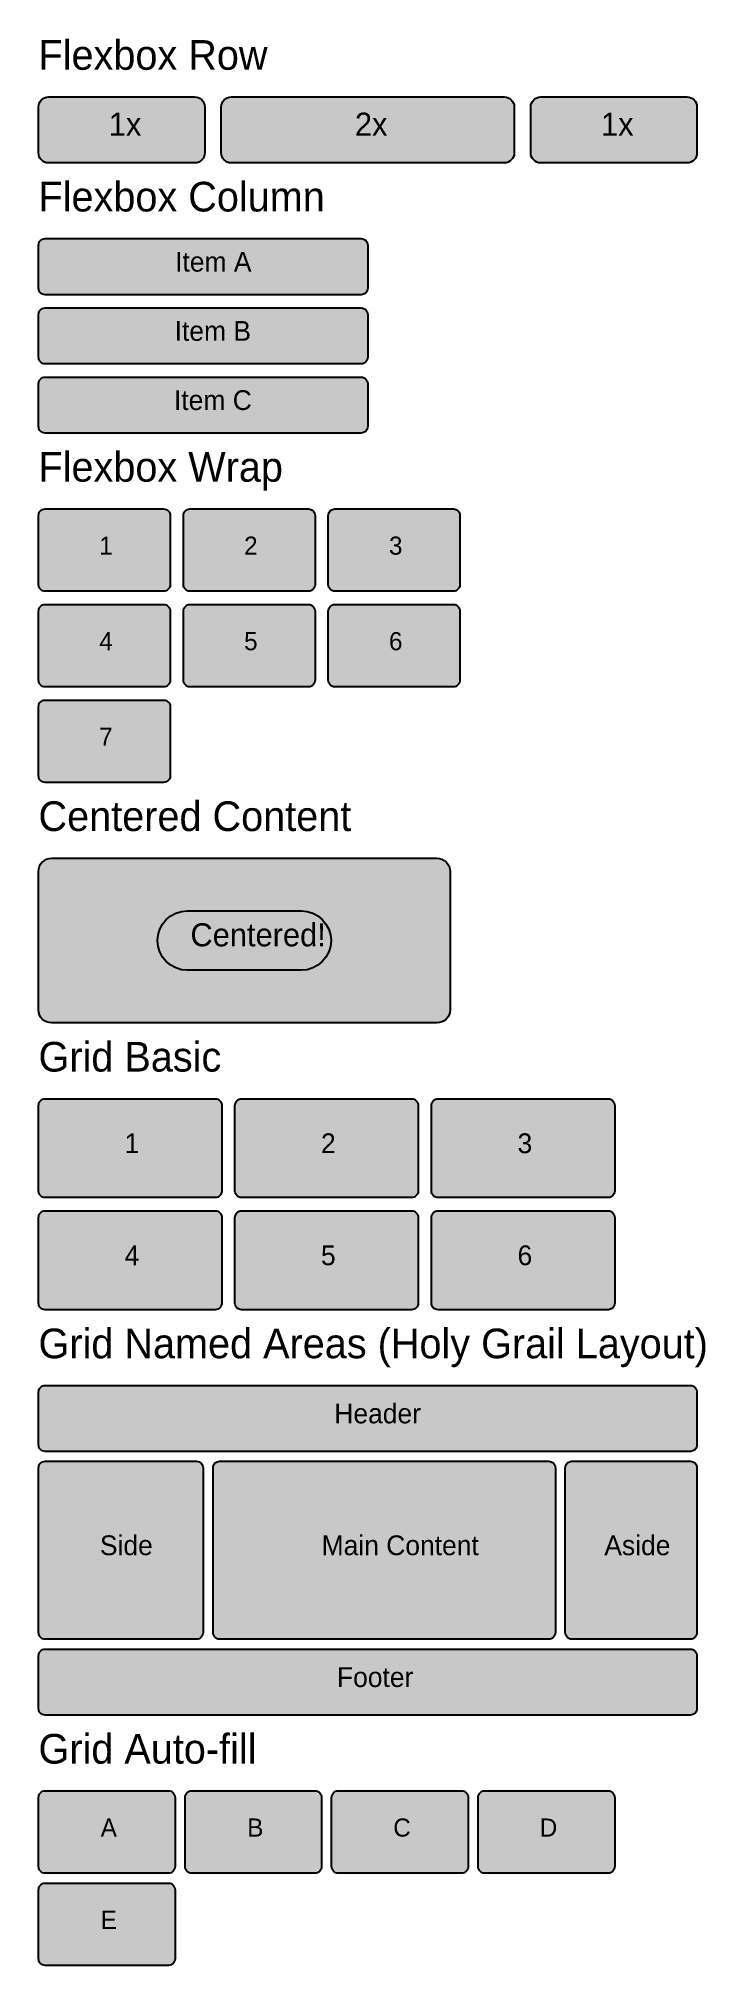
# Model space of a CAD drawing. Extents: x 0 to 405, y 0 to 1169.
import ezdxf

# ---------------------------------------------------------------- set-up
doc = ezdxf.new("R2010")
doc.units = 0

msp = doc.modelspace()

# ---------------------------------------------------------------- hatches: boundary and pattern name
at = {"true_color": 0xe53935}
msp.add_hatch(color=256, dxfattribs=at).paths.add_polyline_path([(6, 1134), (95, 1134), (95, 1134), (96.2, 1133.9), (97.3, 1133.5), (98.3, 1133), (99.2, 1132.2), (100, 1131.3), (100.5, 1130.3), (100.9, 1129.2), (101, 1128), (101, 1100), (101, 1100), (100.9, 1098.8), (100.5, 1097.7), (100, 1096.7), (99.2, 1095.8), (98.3, 1095), (97.3, 1094.5), (96.2, 1094.1), (95, 1094), (6, 1094), (6, 1094), (4.8, 1094.1), (3.7, 1094.5), (2.7, 1095), (1.8, 1095.8), (1, 1096.7), (0.5, 1097.7), (0.1, 1098.8), (0, 1100), (0, 1128), (0, 1128), (0.1, 1129.2), (0.5, 1130.3), (1, 1131.3), (1.8, 1132.2), (2.7, 1133), (3.7, 1133.5), (4.8, 1133.9), (6, 1134)], flags=0)
at = {"true_color": 0x1e88e5}
msp.add_hatch(color=256, dxfattribs=at).paths.add_polyline_path([(117, 1134), (283, 1134), (283, 1134), (284.2, 1133.9), (285.3, 1133.5), (286.3, 1133), (287.2, 1132.2), (288, 1131.3), (288.5, 1130.3), (288.9, 1129.2), (289, 1128), (289, 1100), (289, 1100), (288.9, 1098.8), (288.5, 1097.7), (288, 1096.7), (287.2, 1095.8), (286.3, 1095), (285.3, 1094.5), (284.2, 1094.1), (283, 1094), (117, 1094), (117, 1094), (115.8, 1094.1), (114.7, 1094.5), (113.7, 1095), (112.8, 1095.8), (112, 1096.7), (111.5, 1097.7), (111.1, 1098.8), (111, 1100), (111, 1128), (111, 1128), (111.1, 1129.2), (111.5, 1130.3), (112, 1131.3), (112.8, 1132.2), (113.7, 1133), (114.7, 1133.5), (115.8, 1133.9), (117, 1134)], flags=0)
at = {"true_color": 0x43a047}
msp.add_hatch(color=256, dxfattribs=at).paths.add_polyline_path([(305, 1134), (394, 1134), (394, 1134), (395.2, 1133.9), (396.3, 1133.5), (397.3, 1133), (398.2, 1132.2), (399, 1131.3), (399.5, 1130.3), (399.9, 1129.2), (400, 1128), (400, 1100), (400, 1100), (399.9, 1098.8), (399.5, 1097.7), (399, 1096.7), (398.2, 1095.8), (397.3, 1095), (396.3, 1094.5), (395.2, 1094.1), (394, 1094), (305, 1094), (305, 1094), (303.8, 1094.1), (302.7, 1094.5), (301.7, 1095), (300.8, 1095.8), (300, 1096.7), (299.5, 1097.7), (299.1, 1098.8), (299, 1100), (299, 1128), (299, 1128), (299.1, 1129.2), (299.5, 1130.3), (300, 1131.3), (300.8, 1132.2), (301.7, 1133), (302.7, 1133.5), (303.8, 1133.9), (305, 1134)], flags=0)
at = {"true_color": 0xe91e63}
for points in [[(4, 1048), (196, 1048), (196, 1048), (196.8, 1047.9), (197.5, 1047.7), (198.2, 1047.3), (198.8, 1046.8), (199.3, 1046.2), (199.7, 1045.5), (199.9, 1044.8), (200, 1044), (200, 1018), (200, 1018), (199.9, 1017.2), (199.7, 1016.5), (199.3, 1015.8), (198.8, 1015.2), (198.2, 1014.7), (197.5, 1014.3), (196.8, 1014.1), (196, 1014), (4, 1014), (4, 1014), (3.2, 1014.1), (2.5, 1014.3), (1.8, 1014.7), (1.2, 1015.2), (0.7, 1015.8), (0.3, 1016.5), (0.1, 1017.2), (0, 1018), (0, 1044), (0, 1044), (0.1, 1044.8), (0.3, 1045.5), (0.7, 1046.2), (1.2, 1046.8), (1.8, 1047.3), (2.5, 1047.7), (3.2, 1047.9), (4, 1048)], [(92, 884), (164, 884), (164, 884), (164.8, 883.9), (165.5, 883.7), (166.2, 883.3), (166.8, 882.8), (167.3, 882.2), (167.7, 881.5), (167.9, 880.8), (168, 880), (168, 838), (168, 838), (167.9, 837.2), (167.7, 836.5), (167.3, 835.8), (166.8, 835.2), (166.2, 834.7), (165.5, 834.3), (164.8, 834.1), (164, 834), (92, 834), (92, 834), (91.2, 834.1), (90.5, 834.3), (89.8, 834.7), (89.2, 835.2), (88.7, 835.8), (88.3, 836.5), (88.1, 837.2), (88, 838), (88, 880), (88, 880), (88.1, 880.8), (88.3, 881.5), (88.7, 882.2), (89.2, 882.8), (89.8, 883.3), (90.5, 883.7), (91.2, 883.9), (92, 884)], [(123.3, 526), (226.7, 526), (226.7, 526), (227.4, 525.9), (228.2, 525.7), (228.9, 525.3), (229.5, 524.8), (230, 524.2), (230.4, 523.5), (230.6, 522.8), (230.7, 522), (230.7, 470), (230.7, 470), (230.6, 469.2), (230.4, 468.5), (230, 467.8), (229.5, 467.2), (228.9, 466.7), (228.2, 466.3), (227.4, 466.1), (226.7, 466), (123.3, 466), (123.3, 466), (122.5, 466.1), (121.8, 466.3), (121.1, 466.7), (120.5, 467.2), (120, 467.8), (119.6, 468.5), (119.4, 469.2), (119.3, 470), (119.3, 522), (119.3, 522), (119.4, 522.8), (119.6, 523.5), (120, 524.2), (120.5, 524.8), (121.1, 525.3), (121.8, 525.7), (122.5, 525.9), (123.3, 526)]]:
    msp.add_hatch(color=256, dxfattribs=at).paths.add_polyline_path(points, flags=0)
at = {"true_color": 0x9c27b0}
for points in [[(4, 1006), (196, 1006), (196, 1006), (196.8, 1005.9), (197.5, 1005.7), (198.2, 1005.3), (198.8, 1004.8), (199.3, 1004.2), (199.7, 1003.5), (199.9, 1002.8), (200, 1002), (200, 976), (200, 976), (199.9, 975.2), (199.7, 974.5), (199.3, 973.8), (198.8, 973.2), (198.2, 972.7), (197.5, 972.3), (196.8, 972.1), (196, 972), (4, 972), (4, 972), (3.2, 972.1), (2.5, 972.3), (1.8, 972.7), (1.2, 973.2), (0.7, 973.8), (0.3, 974.5), (0.1, 975.2), (0, 976), (0, 1002), (0, 1002), (0.1, 1002.8), (0.3, 1003.5), (0.7, 1004.2), (1.2, 1004.8), (1.8, 1005.3), (2.5, 1005.7), (3.2, 1005.9), (4, 1006)], [(180, 884), (252, 884), (252, 884), (252.8, 883.9), (253.5, 883.7), (254.2, 883.3), (254.8, 882.8), (255.3, 882.2), (255.7, 881.5), (255.9, 880.8), (256, 880), (256, 838), (256, 838), (255.9, 837.2), (255.7, 836.5), (255.3, 835.8), (254.8, 835.2), (254.2, 834.7), (253.5, 834.3), (252.8, 834.1), (252, 834), (180, 834), (180, 834), (179.2, 834.1), (178.5, 834.3), (177.8, 834.7), (177.2, 835.2), (176.7, 835.8), (176.3, 836.5), (176.1, 837.2), (176, 838), (176, 880), (176, 880), (176.1, 880.8), (176.3, 881.5), (176.7, 882.2), (177.2, 882.8), (177.8, 883.3), (178.5, 883.7), (179.2, 883.9), (180, 884)], [(242.7, 526), (346, 526), (346, 526), (346.8, 525.9), (347.5, 525.7), (348.2, 525.3), (348.8, 524.8), (349.3, 524.2), (349.7, 523.5), (349.9, 522.8), (350, 522), (350, 470), (350, 470), (349.9, 469.2), (349.7, 468.5), (349.3, 467.8), (348.8, 467.2), (348.2, 466.7), (347.5, 466.3), (346.8, 466.1), (346, 466), (242.7, 466), (242.7, 466), (241.9, 466.1), (241.1, 466.3), (240.4, 466.7), (239.8, 467.2), (239.3, 467.8), (239, 468.5), (238.7, 469.2), (238.7, 470), (238.7, 522), (238.7, 522), (238.7, 522.8), (239, 523.5), (239.3, 524.2), (239.8, 524.8), (240.4, 525.3), (241.1, 525.7), (241.9, 525.9), (242.7, 526)]]:
    msp.add_hatch(color=256, dxfattribs=at).paths.add_polyline_path(points, flags=0)
at = {"true_color": 0x673ab7}
for points in [[(4, 964), (196, 964), (196, 964), (196.8, 963.9), (197.5, 963.7), (198.2, 963.3), (198.8, 962.8), (199.3, 962.2), (199.7, 961.5), (199.9, 960.8), (200, 960), (200, 934), (200, 934), (199.9, 933.2), (199.7, 932.5), (199.3, 931.8), (198.8, 931.2), (198.2, 930.7), (197.5, 930.3), (196.8, 930.1), (196, 930), (4, 930), (4, 930), (3.2, 930.1), (2.5, 930.3), (1.8, 930.7), (1.2, 931.2), (0.7, 931.8), (0.3, 932.5), (0.1, 933.2), (0, 934), (0, 960), (0, 960), (0.1, 960.8), (0.3, 961.5), (0.7, 962.2), (1.2, 962.8), (1.8, 963.3), (2.5, 963.7), (3.2, 963.9), (4, 964)], [(4, 826), (76, 826), (76, 826), (76.8, 825.9), (77.5, 825.7), (78.2, 825.3), (78.8, 824.8), (79.3, 824.2), (79.7, 823.5), (79.9, 822.8), (80, 822), (80, 780), (80, 780), (79.9, 779.2), (79.7, 778.5), (79.3, 777.8), (78.8, 777.2), (78.2, 776.7), (77.5, 776.3), (76.8, 776.1), (76, 776), (4, 776), (4, 776), (3.2, 776.1), (2.5, 776.3), (1.8, 776.7), (1.2, 777.2), (0.7, 777.8), (0.3, 778.5), (0.1, 779.2), (0, 780), (0, 822), (0, 822), (0.1, 822.8), (0.3, 823.5), (0.7, 824.2), (1.2, 824.8), (1.8, 825.3), (2.5, 825.7), (3.2, 825.9), (4, 826)], [(4, 458), (107.3, 458), (107.3, 458), (108.1, 457.9), (108.9, 457.7), (109.6, 457.3), (110.2, 456.8), (110.7, 456.2), (111, 455.5), (111.3, 454.8), (111.3, 454), (111.3, 402), (111.3, 402), (111.3, 401.2), (111, 400.5), (110.7, 399.8), (110.2, 399.2), (109.6, 398.7), (108.9, 398.3), (108.1, 398.1), (107.3, 398), (4, 398), (4, 398), (3.2, 398.1), (2.5, 398.3), (1.8, 398.7), (1.2, 399.2), (0.7, 399.8), (0.3, 400.5), (0.1, 401.2), (0, 402), (0, 454), (0, 454), (0.1, 454.8), (0.3, 455.5), (0.7, 456.2), (1.2, 456.8), (1.8, 457.3), (2.5, 457.7), (3.2, 457.9), (4, 458)]]:
    msp.add_hatch(color=256, dxfattribs=at).paths.add_polyline_path(points, flags=0)
at = {"true_color": 0xf44336}
for points in [[(4, 884), (76, 884), (76, 884), (76.8, 883.9), (77.5, 883.7), (78.2, 883.3), (78.8, 882.8), (79.3, 882.2), (79.7, 881.5), (79.9, 880.8), (80, 880), (80, 838), (80, 838), (79.9, 837.2), (79.7, 836.5), (79.3, 835.8), (78.8, 835.2), (78.2, 834.7), (77.5, 834.3), (76.8, 834.1), (76, 834), (4, 834), (4, 834), (3.2, 834.1), (2.5, 834.3), (1.8, 834.7), (1.2, 835.2), (0.7, 835.8), (0.3, 836.5), (0.1, 837.2), (0, 838), (0, 880), (0, 880), (0.1, 880.8), (0.3, 881.5), (0.7, 882.2), (1.2, 882.8), (1.8, 883.3), (2.5, 883.7), (3.2, 883.9), (4, 884)], [(4, 526), (107.3, 526), (107.3, 526), (108.1, 525.9), (108.9, 525.7), (109.6, 525.3), (110.2, 524.8), (110.7, 524.2), (111, 523.5), (111.3, 522.8), (111.3, 522), (111.3, 470), (111.3, 470), (111.3, 469.2), (111, 468.5), (110.7, 467.8), (110.2, 467.2), (109.6, 466.7), (108.9, 466.3), (108.1, 466.1), (107.3, 466), (4, 466), (4, 466), (3.2, 466.1), (2.5, 466.3), (1.8, 466.7), (1.2, 467.2), (0.7, 467.8), (0.3, 468.5), (0.1, 469.2), (0, 470), (0, 522), (0, 522), (0.1, 522.8), (0.3, 523.5), (0.7, 524.2), (1.2, 524.8), (1.8, 525.3), (2.5, 525.7), (3.2, 525.9), (4, 526)]]:
    msp.add_hatch(color=256, dxfattribs=at).paths.add_polyline_path(points, flags=0)
at = {"true_color": 0x3f51b5}
for points in [[(92, 826), (164, 826), (164, 826), (164.8, 825.9), (165.5, 825.7), (166.2, 825.3), (166.8, 824.8), (167.3, 824.2), (167.7, 823.5), (167.9, 822.8), (168, 822), (168, 780), (168, 780), (167.9, 779.2), (167.7, 778.5), (167.3, 777.8), (166.8, 777.2), (166.2, 776.7), (165.5, 776.3), (164.8, 776.1), (164, 776), (92, 776), (92, 776), (91.2, 776.1), (90.5, 776.3), (89.8, 776.7), (89.2, 777.2), (88.7, 777.8), (88.3, 778.5), (88.1, 779.2), (88, 780), (88, 822), (88, 822), (88.1, 822.8), (88.3, 823.5), (88.7, 824.2), (89.2, 824.8), (89.8, 825.3), (90.5, 825.7), (91.2, 825.9), (92, 826)], [(123.3, 458), (226.7, 458), (226.7, 458), (227.4, 457.9), (228.2, 457.7), (228.9, 457.3), (229.5, 456.8), (230, 456.2), (230.4, 455.5), (230.6, 454.8), (230.7, 454), (230.7, 402), (230.7, 402), (230.6, 401.2), (230.4, 400.5), (230, 399.8), (229.5, 399.2), (228.9, 398.7), (228.2, 398.3), (227.4, 398.1), (226.7, 398), (123.3, 398), (123.3, 398), (122.5, 398.1), (121.8, 398.3), (121.1, 398.7), (120.5, 399.2), (120, 399.8), (119.6, 400.5), (119.4, 401.2), (119.3, 402), (119.3, 454), (119.3, 454), (119.4, 454.8), (119.6, 455.5), (120, 456.2), (120.5, 456.8), (121.1, 457.3), (121.8, 457.7), (122.5, 457.9), (123.3, 458)]]:
    msp.add_hatch(color=256, dxfattribs=at).paths.add_polyline_path(points, flags=0)
at = {"true_color": 0x2196f3}
for points in [[(180, 826), (252, 826), (252, 826), (252.8, 825.9), (253.5, 825.7), (254.2, 825.3), (254.8, 824.8), (255.3, 824.2), (255.7, 823.5), (255.9, 822.8), (256, 822), (256, 780), (256, 780), (255.9, 779.2), (255.7, 778.5), (255.3, 777.8), (254.8, 777.2), (254.2, 776.7), (253.5, 776.3), (252.8, 776.1), (252, 776), (180, 776), (180, 776), (179.2, 776.1), (178.5, 776.3), (177.8, 776.7), (177.2, 777.2), (176.7, 777.8), (176.3, 778.5), (176.1, 779.2), (176, 780), (176, 822), (176, 822), (176.1, 822.8), (176.3, 823.5), (176.7, 824.2), (177.2, 824.8), (177.8, 825.3), (178.5, 825.7), (179.2, 825.9), (180, 826)], [(242.7, 458), (346, 458), (346, 458), (346.8, 457.9), (347.5, 457.7), (348.2, 457.3), (348.8, 456.8), (349.3, 456.2), (349.7, 455.5), (349.9, 454.8), (350, 454), (350, 402), (350, 402), (349.9, 401.2), (349.7, 400.5), (349.3, 399.8), (348.8, 399.2), (348.2, 398.7), (347.5, 398.3), (346.8, 398.1), (346, 398), (242.7, 398), (242.7, 398), (241.9, 398.1), (241.1, 398.3), (240.4, 398.7), (239.8, 399.2), (239.3, 399.8), (239, 400.5), (238.7, 401.2), (238.7, 402), (238.7, 454), (238.7, 454), (238.7, 454.8), (239, 455.5), (239.3, 456.2), (239.8, 456.8), (240.4, 457.3), (241.1, 457.7), (241.9, 457.9), (242.7, 458)]]:
    msp.add_hatch(color=256, dxfattribs=at).paths.add_polyline_path(points, flags=0)
at = {"true_color": 0x009688}
for points in [[(4, 768), (76, 768), (76, 768), (76.8, 767.9), (77.5, 767.7), (78.2, 767.3), (78.8, 766.8), (79.3, 766.2), (79.7, 765.5), (79.9, 764.8), (80, 764), (80, 722), (80, 722), (79.9, 721.2), (79.7, 720.5), (79.3, 719.8), (78.8, 719.2), (78.2, 718.7), (77.5, 718.3), (76.8, 718.1), (76, 718), (4, 718), (4, 718), (3.2, 718.1), (2.5, 718.3), (1.8, 718.7), (1.2, 719.2), (0.7, 719.8), (0.3, 720.5), (0.1, 721.2), (0, 722), (0, 764), (0, 764), (0.1, 764.8), (0.3, 765.5), (0.7, 766.2), (1.2, 766.8), (1.8, 767.3), (2.5, 767.7), (3.2, 767.9), (4, 768)], [(93, 106), (168, 106), (168, 106), (168.8, 105.9), (169.5, 105.7), (170.2, 105.3), (170.8, 104.8), (171.3, 104.2), (171.7, 103.5), (171.9, 102.8), (172, 102), (172, 60), (172, 60), (171.9, 59.2), (171.7, 58.5), (171.3, 57.8), (170.8, 57.2), (170.2, 56.7), (169.5, 56.3), (168.8, 56.1), (168, 56), (93, 56), (93, 56), (92.2, 56.1), (91.5, 56.3), (90.8, 56.7), (90.2, 57.2), (89.7, 57.8), (89.3, 58.5), (89.1, 59.2), (89, 60), (89, 102), (89, 102), (89.1, 102.8), (89.3, 103.5), (89.7, 104.2), (90.2, 104.8), (90.8, 105.3), (91.5, 105.7), (92.2, 105.9), (93, 106)]]:
    msp.add_hatch(color=256, dxfattribs=at).paths.add_polyline_path(points, flags=0)
at = {"true_color": 0x263238}
msp.add_hatch(color=256, dxfattribs=at).paths.add_polyline_path([(8, 672), (242, 672), (242, 672), (243.6, 671.8), (245.1, 671.4), (246.4, 670.7), (247.7, 669.7), (248.7, 668.4), (249.4, 667.1), (249.8, 665.6), (250, 664), (250, 580), (250, 580), (249.8, 578.4), (249.4, 576.9), (248.7, 575.6), (247.7, 574.3), (246.4, 573.3), (245.1, 572.6), (243.6, 572.2), (242, 572), (8, 572), (8, 572), (6.4, 572.2), (4.9, 572.6), (3.6, 573.3), (2.3, 574.3), (1.3, 575.6), (0.6, 576.9), (0.2, 578.4), (0, 580), (0, 664), (0, 664), (0.2, 665.6), (0.6, 667.1), (1.3, 668.4), (2.3, 669.7), (3.6, 670.7), (4.9, 671.4), (6.4, 671.8), (8, 672)], flags=0)
at = {"true_color": 0xffab40}
msp.add_hatch(color=256, dxfattribs=at).paths.add_polyline_path([(90.3, 640), (159.7, 640), (159.7, 640), (163.2, 639.7), (166.6, 638.6), (169.7, 637), (172.4, 634.7), (174.6, 632), (176.3, 628.9), (177.3, 625.5), (177.7, 622), (177.7, 622), (177.7, 622), (177.3, 618.5), (176.3, 615.1), (174.6, 612), (172.4, 609.3), (169.7, 607), (166.6, 605.4), (163.2, 604.3), (159.7, 604), (90.3, 604), (90.3, 604), (86.8, 604.3), (83.4, 605.4), (80.3, 607), (77.6, 609.3), (75.3, 612), (73.7, 615.1), (72.7, 618.5), (72.3, 622), (72.3, 622), (72.3, 622), (72.7, 625.5), (73.7, 628.9), (75.3, 632), (77.6, 634.7), (80.3, 637), (83.4, 638.6), (86.8, 639.7), (90.3, 640)], flags=0)
at = {"true_color": 0x5c6bc0}
msp.add_hatch(color=256, dxfattribs=at).paths.add_polyline_path([(4, 352), (396, 352), (396, 352), (396.8, 351.9), (397.5, 351.7), (398.2, 351.3), (398.8, 350.8), (399.3, 350.2), (399.7, 349.5), (399.9, 348.8), (400, 348), (400, 316), (400, 316), (399.9, 315.2), (399.7, 314.5), (399.3, 313.8), (398.8, 313.2), (398.2, 312.7), (397.5, 312.3), (396.8, 312.1), (396, 312), (4, 312), (4, 312), (3.2, 312.1), (2.5, 312.3), (1.8, 312.7), (1.2, 313.2), (0.7, 313.8), (0.3, 314.5), (0.1, 315.2), (0, 316), (0, 348), (0, 348), (0.1, 348.8), (0.3, 349.5), (0.7, 350.2), (1.2, 350.8), (1.8, 351.3), (2.5, 351.7), (3.2, 351.9), (4, 352)], flags=0)
at = {"true_color": 0x26a69a}
msp.add_hatch(color=256, dxfattribs=at).paths.add_polyline_path([(4, 306), (96, 306), (96, 306), (96.8, 305.9), (97.5, 305.7), (98.2, 305.3), (98.8, 304.8), (99.3, 304.2), (99.7, 303.5), (99.9, 302.8), (100, 302), (100, 202), (100, 202), (99.9, 201.2), (99.7, 200.5), (99.3, 199.8), (98.8, 199.2), (98.2, 198.7), (97.5, 198.3), (96.8, 198.1), (96, 198), (4, 198), (4, 198), (3.2, 198.1), (2.5, 198.3), (1.8, 198.7), (1.2, 199.2), (0.7, 199.8), (0.3, 200.5), (0.1, 201.2), (0, 202), (0, 302), (0, 302), (0.1, 302.8), (0.3, 303.5), (0.7, 304.2), (1.2, 304.8), (1.8, 305.3), (2.5, 305.7), (3.2, 305.9), (4, 306)], flags=0)
at = {"true_color": 0xef5350}
msp.add_hatch(color=256, dxfattribs=at).paths.add_polyline_path([(110, 306), (310, 306), (310, 306), (310.8, 305.9), (311.5, 305.7), (312.2, 305.3), (312.8, 304.8), (313.3, 304.2), (313.7, 303.5), (313.9, 302.8), (314, 302), (314, 202), (314, 202), (313.9, 201.2), (313.7, 200.5), (313.3, 199.8), (312.8, 199.2), (312.2, 198.7), (311.5, 198.3), (310.8, 198.1), (310, 198), (110, 198), (110, 198), (109.2, 198.1), (108.5, 198.3), (107.8, 198.7), (107.2, 199.2), (106.7, 199.8), (106.3, 200.5), (106.1, 201.2), (106, 202), (106, 302), (106, 302), (106.1, 302.8), (106.3, 303.5), (106.7, 304.2), (107.2, 304.8), (107.8, 305.3), (108.5, 305.7), (109.2, 305.9), (110, 306)], flags=0)
at = {"true_color": 0xff7043}
msp.add_hatch(color=256, dxfattribs=at).paths.add_polyline_path([(324, 306), (396, 306), (396, 306), (396.8, 305.9), (397.5, 305.7), (398.2, 305.3), (398.8, 304.8), (399.3, 304.2), (399.7, 303.5), (399.9, 302.8), (400, 302), (400, 202), (400, 202), (399.9, 201.2), (399.7, 200.5), (399.3, 199.8), (398.8, 199.2), (398.2, 198.7), (397.5, 198.3), (396.8, 198.1), (396, 198), (324, 198), (324, 198), (323.2, 198.1), (322.5, 198.3), (321.8, 198.7), (321.2, 199.2), (320.7, 199.8), (320.3, 200.5), (320.1, 201.2), (320, 202), (320, 302), (320, 302), (320.1, 302.8), (320.3, 303.5), (320.7, 304.2), (321.2, 304.8), (321.8, 305.3), (322.5, 305.7), (323.2, 305.9), (324, 306)], flags=0)
at = {"true_color": 0x78909c}
msp.add_hatch(color=256, dxfattribs=at).paths.add_polyline_path([(4, 192), (396, 192), (396, 192), (396.8, 191.9), (397.5, 191.7), (398.2, 191.3), (398.8, 190.8), (399.3, 190.2), (399.7, 189.5), (399.9, 188.8), (400, 188), (400, 156), (400, 156), (399.9, 155.2), (399.7, 154.5), (399.3, 153.8), (398.8, 153.2), (398.2, 152.7), (397.5, 152.3), (396.8, 152.1), (396, 152), (4, 152), (4, 152), (3.2, 152.1), (2.5, 152.3), (1.8, 152.7), (1.2, 153.2), (0.7, 153.8), (0.3, 154.5), (0.1, 155.2), (0, 156), (0, 188), (0, 188), (0.1, 188.8), (0.3, 189.5), (0.7, 190.2), (1.2, 190.8), (1.8, 191.3), (2.5, 191.7), (3.2, 191.9), (4, 192)], flags=0)
at = {"true_color": 0x00bcd4}
msp.add_hatch(color=256, dxfattribs=at).paths.add_polyline_path([(4, 106), (79, 106), (79, 106), (79.8, 105.9), (80.5, 105.7), (81.2, 105.3), (81.8, 104.8), (82.3, 104.2), (82.7, 103.5), (82.9, 102.8), (83, 102), (83, 60), (83, 60), (82.9, 59.2), (82.7, 58.5), (82.3, 57.8), (81.8, 57.2), (81.2, 56.7), (80.5, 56.3), (79.8, 56.1), (79, 56), (4, 56), (4, 56), (3.2, 56.1), (2.5, 56.3), (1.8, 56.7), (1.2, 57.2), (0.7, 57.8), (0.3, 58.5), (0.1, 59.2), (0, 60), (0, 102), (0, 102), (0.1, 102.8), (0.3, 103.5), (0.7, 104.2), (1.2, 104.8), (1.8, 105.3), (2.5, 105.7), (3.2, 105.9), (4, 106)], flags=0)
at = {"true_color": 0x4caf50}
msp.add_hatch(color=256, dxfattribs=at).paths.add_polyline_path([(182, 106), (257, 106), (257, 106), (257.8, 105.9), (258.5, 105.7), (259.2, 105.3), (259.8, 104.8), (260.3, 104.2), (260.7, 103.5), (260.9, 102.8), (261, 102), (261, 60), (261, 60), (260.9, 59.2), (260.7, 58.5), (260.3, 57.8), (259.8, 57.2), (259.2, 56.7), (258.5, 56.3), (257.8, 56.1), (257, 56), (182, 56), (182, 56), (181.2, 56.1), (180.5, 56.3), (179.8, 56.7), (179.2, 57.2), (178.7, 57.8), (178.3, 58.5), (178.1, 59.2), (178, 60), (178, 102), (178, 102), (178.1, 102.8), (178.3, 103.5), (178.7, 104.2), (179.2, 104.8), (179.8, 105.3), (180.5, 105.7), (181.2, 105.9), (182, 106)], flags=0)
at = {"true_color": 0x8bc34a}
msp.add_hatch(color=256, dxfattribs=at).paths.add_polyline_path([(271, 106), (346, 106), (346, 106), (346.8, 105.9), (347.5, 105.7), (348.2, 105.3), (348.8, 104.8), (349.3, 104.2), (349.7, 103.5), (349.9, 102.8), (350, 102), (350, 60), (350, 60), (349.9, 59.2), (349.7, 58.5), (349.3, 57.8), (348.8, 57.2), (348.2, 56.7), (347.5, 56.3), (346.8, 56.1), (346, 56), (271, 56), (271, 56), (270.2, 56.1), (269.5, 56.3), (268.8, 56.7), (268.2, 57.2), (267.7, 57.8), (267.3, 58.5), (267.1, 59.2), (267, 60), (267, 102), (267, 102), (267.1, 102.8), (267.3, 103.5), (267.7, 104.2), (268.2, 104.8), (268.8, 105.3), (269.5, 105.7), (270.2, 105.9), (271, 106)], flags=0)
at = {"true_color": 0xcddc39}
msp.add_hatch(color=256, dxfattribs=at).paths.add_polyline_path([(4, 50), (79, 50), (79, 50), (79.8, 49.9), (80.5, 49.7), (81.2, 49.3), (81.8, 48.8), (82.3, 48.2), (82.7, 47.5), (82.9, 46.8), (83, 46), (83, 4), (83, 4), (82.9, 3.2), (82.7, 2.5), (82.3, 1.8), (81.8, 1.2), (81.2, 0.7), (80.5, 0.3), (79.8, 0.1), (79, 0), (4, 0), (4, 0), (3.2, 0.1), (2.5, 0.3), (1.8, 0.7), (1.2, 1.2), (0.7, 1.8), (0.3, 2.5), (0.1, 3.2), (0, 4), (0, 46), (0, 46), (0.1, 46.8), (0.3, 47.5), (0.7, 48.2), (1.2, 48.8), (1.8, 49.3), (2.5, 49.7), (3.2, 49.9), (4, 50)], flags=0)

# ---------------------------------------------------------------- linework, layer by layer
at = {"true_color": 0xe53935}
msp.add_lwpolyline([(6, 1134), (95, 1134), (95, 1134), (96.2, 1133.9), (97.3, 1133.5), (98.3, 1133), (99.2, 1132.2), (100, 1131.3), (100.5, 1130.3), (100.9, 1129.2), (101, 1128), (101, 1100), (101, 1100), (100.9, 1098.8), (100.5, 1097.7), (100, 1096.7), (99.2, 1095.8), (98.3, 1095), (97.3, 1094.5), (96.2, 1094.1), (95, 1094), (6, 1094), (6, 1094), (4.8, 1094.1), (3.7, 1094.5), (2.7, 1095), (1.8, 1095.8), (1, 1096.7), (0.5, 1097.7), (0.1, 1098.8), (0, 1100), (0, 1128), (0, 1128), (0.1, 1129.2), (0.5, 1130.3), (1, 1131.3), (1.8, 1132.2), (2.7, 1133), (3.7, 1133.5), (4.8, 1133.9), (6, 1134)], close=True, dxfattribs=at)
at = {"true_color": 0x1e88e5}
msp.add_lwpolyline([(117, 1134), (283, 1134), (283, 1134), (284.2, 1133.9), (285.3, 1133.5), (286.3, 1133), (287.2, 1132.2), (288, 1131.3), (288.5, 1130.3), (288.9, 1129.2), (289, 1128), (289, 1100), (289, 1100), (288.9, 1098.8), (288.5, 1097.7), (288, 1096.7), (287.2, 1095.8), (286.3, 1095), (285.3, 1094.5), (284.2, 1094.1), (283, 1094), (117, 1094), (117, 1094), (115.8, 1094.1), (114.7, 1094.5), (113.7, 1095), (112.8, 1095.8), (112, 1096.7), (111.5, 1097.7), (111.1, 1098.8), (111, 1100), (111, 1128), (111, 1128), (111.1, 1129.2), (111.5, 1130.3), (112, 1131.3), (112.8, 1132.2), (113.7, 1133), (114.7, 1133.5), (115.8, 1133.9), (117, 1134)], close=True, dxfattribs=at)
at = {"true_color": 0x43a047}
msp.add_lwpolyline([(305, 1134), (394, 1134), (394, 1134), (395.2, 1133.9), (396.3, 1133.5), (397.3, 1133), (398.2, 1132.2), (399, 1131.3), (399.5, 1130.3), (399.9, 1129.2), (400, 1128), (400, 1100), (400, 1100), (399.9, 1098.8), (399.5, 1097.7), (399, 1096.7), (398.2, 1095.8), (397.3, 1095), (396.3, 1094.5), (395.2, 1094.1), (394, 1094), (305, 1094), (305, 1094), (303.8, 1094.1), (302.7, 1094.5), (301.7, 1095), (300.8, 1095.8), (300, 1096.7), (299.5, 1097.7), (299.1, 1098.8), (299, 1100), (299, 1128), (299, 1128), (299.1, 1129.2), (299.5, 1130.3), (300, 1131.3), (300.8, 1132.2), (301.7, 1133), (302.7, 1133.5), (303.8, 1133.9), (305, 1134)], close=True, dxfattribs=at)
at = {"true_color": 0xe91e63}
for points in [[(4, 1048), (196, 1048), (196, 1048), (196.8, 1047.9), (197.5, 1047.7), (198.2, 1047.3), (198.8, 1046.8), (199.3, 1046.2), (199.7, 1045.5), (199.9, 1044.8), (200, 1044), (200, 1018), (200, 1018), (199.9, 1017.2), (199.7, 1016.5), (199.3, 1015.8), (198.8, 1015.2), (198.2, 1014.7), (197.5, 1014.3), (196.8, 1014.1), (196, 1014), (4, 1014), (4, 1014), (3.2, 1014.1), (2.5, 1014.3), (1.8, 1014.7), (1.2, 1015.2), (0.7, 1015.8), (0.3, 1016.5), (0.1, 1017.2), (0, 1018), (0, 1044), (0, 1044), (0.1, 1044.8), (0.3, 1045.5), (0.7, 1046.2), (1.2, 1046.8), (1.8, 1047.3), (2.5, 1047.7), (3.2, 1047.9), (4, 1048)], [(92, 884), (164, 884), (164, 884), (164.8, 883.9), (165.5, 883.7), (166.2, 883.3), (166.8, 882.8), (167.3, 882.2), (167.7, 881.5), (167.9, 880.8), (168, 880), (168, 838), (168, 838), (167.9, 837.2), (167.7, 836.5), (167.3, 835.8), (166.8, 835.2), (166.2, 834.7), (165.5, 834.3), (164.8, 834.1), (164, 834), (92, 834), (92, 834), (91.2, 834.1), (90.5, 834.3), (89.8, 834.7), (89.2, 835.2), (88.7, 835.8), (88.3, 836.5), (88.1, 837.2), (88, 838), (88, 880), (88, 880), (88.1, 880.8), (88.3, 881.5), (88.7, 882.2), (89.2, 882.8), (89.8, 883.3), (90.5, 883.7), (91.2, 883.9), (92, 884)], [(123.3, 526), (226.7, 526), (226.7, 526), (227.4, 525.9), (228.2, 525.7), (228.9, 525.3), (229.5, 524.8), (230, 524.2), (230.4, 523.5), (230.6, 522.8), (230.7, 522), (230.7, 470), (230.7, 470), (230.6, 469.2), (230.4, 468.5), (230, 467.8), (229.5, 467.2), (228.9, 466.7), (228.2, 466.3), (227.4, 466.1), (226.7, 466), (123.3, 466), (123.3, 466), (122.5, 466.1), (121.8, 466.3), (121.1, 466.7), (120.5, 467.2), (120, 467.8), (119.6, 468.5), (119.4, 469.2), (119.3, 470), (119.3, 522), (119.3, 522), (119.4, 522.8), (119.6, 523.5), (120, 524.2), (120.5, 524.8), (121.1, 525.3), (121.8, 525.7), (122.5, 525.9), (123.3, 526)]]:
    msp.add_lwpolyline(points, close=True, dxfattribs=at)
at = {"true_color": 0x9c27b0}
for points in [[(4, 1006), (196, 1006), (196, 1006), (196.8, 1005.9), (197.5, 1005.7), (198.2, 1005.3), (198.8, 1004.8), (199.3, 1004.2), (199.7, 1003.5), (199.9, 1002.8), (200, 1002), (200, 976), (200, 976), (199.9, 975.2), (199.7, 974.5), (199.3, 973.8), (198.8, 973.2), (198.2, 972.7), (197.5, 972.3), (196.8, 972.1), (196, 972), (4, 972), (4, 972), (3.2, 972.1), (2.5, 972.3), (1.8, 972.7), (1.2, 973.2), (0.7, 973.8), (0.3, 974.5), (0.1, 975.2), (0, 976), (0, 1002), (0, 1002), (0.1, 1002.8), (0.3, 1003.5), (0.7, 1004.2), (1.2, 1004.8), (1.8, 1005.3), (2.5, 1005.7), (3.2, 1005.9), (4, 1006)], [(180, 884), (252, 884), (252, 884), (252.8, 883.9), (253.5, 883.7), (254.2, 883.3), (254.8, 882.8), (255.3, 882.2), (255.7, 881.5), (255.9, 880.8), (256, 880), (256, 838), (256, 838), (255.9, 837.2), (255.7, 836.5), (255.3, 835.8), (254.8, 835.2), (254.2, 834.7), (253.5, 834.3), (252.8, 834.1), (252, 834), (180, 834), (180, 834), (179.2, 834.1), (178.5, 834.3), (177.8, 834.7), (177.2, 835.2), (176.7, 835.8), (176.3, 836.5), (176.1, 837.2), (176, 838), (176, 880), (176, 880), (176.1, 880.8), (176.3, 881.5), (176.7, 882.2), (177.2, 882.8), (177.8, 883.3), (178.5, 883.7), (179.2, 883.9), (180, 884)], [(242.7, 526), (346, 526), (346, 526), (346.8, 525.9), (347.5, 525.7), (348.2, 525.3), (348.8, 524.8), (349.3, 524.2), (349.7, 523.5), (349.9, 522.8), (350, 522), (350, 470), (350, 470), (349.9, 469.2), (349.7, 468.5), (349.3, 467.8), (348.8, 467.2), (348.2, 466.7), (347.5, 466.3), (346.8, 466.1), (346, 466), (242.7, 466), (242.7, 466), (241.9, 466.1), (241.1, 466.3), (240.4, 466.7), (239.8, 467.2), (239.3, 467.8), (239, 468.5), (238.7, 469.2), (238.7, 470), (238.7, 522), (238.7, 522), (238.7, 522.8), (239, 523.5), (239.3, 524.2), (239.8, 524.8), (240.4, 525.3), (241.1, 525.7), (241.9, 525.9), (242.7, 526)]]:
    msp.add_lwpolyline(points, close=True, dxfattribs=at)
at = {"true_color": 0x673ab7}
for points in [[(4, 964), (196, 964), (196, 964), (196.8, 963.9), (197.5, 963.7), (198.2, 963.3), (198.8, 962.8), (199.3, 962.2), (199.7, 961.5), (199.9, 960.8), (200, 960), (200, 934), (200, 934), (199.9, 933.2), (199.7, 932.5), (199.3, 931.8), (198.8, 931.2), (198.2, 930.7), (197.5, 930.3), (196.8, 930.1), (196, 930), (4, 930), (4, 930), (3.2, 930.1), (2.5, 930.3), (1.8, 930.7), (1.2, 931.2), (0.7, 931.8), (0.3, 932.5), (0.1, 933.2), (0, 934), (0, 960), (0, 960), (0.1, 960.8), (0.3, 961.5), (0.7, 962.2), (1.2, 962.8), (1.8, 963.3), (2.5, 963.7), (3.2, 963.9), (4, 964)], [(4, 826), (76, 826), (76, 826), (76.8, 825.9), (77.5, 825.7), (78.2, 825.3), (78.8, 824.8), (79.3, 824.2), (79.7, 823.5), (79.9, 822.8), (80, 822), (80, 780), (80, 780), (79.9, 779.2), (79.7, 778.5), (79.3, 777.8), (78.8, 777.2), (78.2, 776.7), (77.5, 776.3), (76.8, 776.1), (76, 776), (4, 776), (4, 776), (3.2, 776.1), (2.5, 776.3), (1.8, 776.7), (1.2, 777.2), (0.7, 777.8), (0.3, 778.5), (0.1, 779.2), (0, 780), (0, 822), (0, 822), (0.1, 822.8), (0.3, 823.5), (0.7, 824.2), (1.2, 824.8), (1.8, 825.3), (2.5, 825.7), (3.2, 825.9), (4, 826)], [(4, 458), (107.3, 458), (107.3, 458), (108.1, 457.9), (108.9, 457.7), (109.6, 457.3), (110.2, 456.8), (110.7, 456.2), (111, 455.5), (111.3, 454.8), (111.3, 454), (111.3, 402), (111.3, 402), (111.3, 401.2), (111, 400.5), (110.7, 399.8), (110.2, 399.2), (109.6, 398.7), (108.9, 398.3), (108.1, 398.1), (107.3, 398), (4, 398), (4, 398), (3.2, 398.1), (2.5, 398.3), (1.8, 398.7), (1.2, 399.2), (0.7, 399.8), (0.3, 400.5), (0.1, 401.2), (0, 402), (0, 454), (0, 454), (0.1, 454.8), (0.3, 455.5), (0.7, 456.2), (1.2, 456.8), (1.8, 457.3), (2.5, 457.7), (3.2, 457.9), (4, 458)]]:
    msp.add_lwpolyline(points, close=True, dxfattribs=at)
at = {"true_color": 0xf44336}
for points in [[(4, 884), (76, 884), (76, 884), (76.8, 883.9), (77.5, 883.7), (78.2, 883.3), (78.8, 882.8), (79.3, 882.2), (79.7, 881.5), (79.9, 880.8), (80, 880), (80, 838), (80, 838), (79.9, 837.2), (79.7, 836.5), (79.3, 835.8), (78.8, 835.2), (78.2, 834.7), (77.5, 834.3), (76.8, 834.1), (76, 834), (4, 834), (4, 834), (3.2, 834.1), (2.5, 834.3), (1.8, 834.7), (1.2, 835.2), (0.7, 835.8), (0.3, 836.5), (0.1, 837.2), (0, 838), (0, 880), (0, 880), (0.1, 880.8), (0.3, 881.5), (0.7, 882.2), (1.2, 882.8), (1.8, 883.3), (2.5, 883.7), (3.2, 883.9), (4, 884)], [(4, 526), (107.3, 526), (107.3, 526), (108.1, 525.9), (108.9, 525.7), (109.6, 525.3), (110.2, 524.8), (110.7, 524.2), (111, 523.5), (111.3, 522.8), (111.3, 522), (111.3, 470), (111.3, 470), (111.3, 469.2), (111, 468.5), (110.7, 467.8), (110.2, 467.2), (109.6, 466.7), (108.9, 466.3), (108.1, 466.1), (107.3, 466), (4, 466), (4, 466), (3.2, 466.1), (2.5, 466.3), (1.8, 466.7), (1.2, 467.2), (0.7, 467.8), (0.3, 468.5), (0.1, 469.2), (0, 470), (0, 522), (0, 522), (0.1, 522.8), (0.3, 523.5), (0.7, 524.2), (1.2, 524.8), (1.8, 525.3), (2.5, 525.7), (3.2, 525.9), (4, 526)]]:
    msp.add_lwpolyline(points, close=True, dxfattribs=at)
at = {"true_color": 0x3f51b5}
for points in [[(92, 826), (164, 826), (164, 826), (164.8, 825.9), (165.5, 825.7), (166.2, 825.3), (166.8, 824.8), (167.3, 824.2), (167.7, 823.5), (167.9, 822.8), (168, 822), (168, 780), (168, 780), (167.9, 779.2), (167.7, 778.5), (167.3, 777.8), (166.8, 777.2), (166.2, 776.7), (165.5, 776.3), (164.8, 776.1), (164, 776), (92, 776), (92, 776), (91.2, 776.1), (90.5, 776.3), (89.8, 776.7), (89.2, 777.2), (88.7, 777.8), (88.3, 778.5), (88.1, 779.2), (88, 780), (88, 822), (88, 822), (88.1, 822.8), (88.3, 823.5), (88.7, 824.2), (89.2, 824.8), (89.8, 825.3), (90.5, 825.7), (91.2, 825.9), (92, 826)], [(123.3, 458), (226.7, 458), (226.7, 458), (227.4, 457.9), (228.2, 457.7), (228.9, 457.3), (229.5, 456.8), (230, 456.2), (230.4, 455.5), (230.6, 454.8), (230.7, 454), (230.7, 402), (230.7, 402), (230.6, 401.2), (230.4, 400.5), (230, 399.8), (229.5, 399.2), (228.9, 398.7), (228.2, 398.3), (227.4, 398.1), (226.7, 398), (123.3, 398), (123.3, 398), (122.5, 398.1), (121.8, 398.3), (121.1, 398.7), (120.5, 399.2), (120, 399.8), (119.6, 400.5), (119.4, 401.2), (119.3, 402), (119.3, 454), (119.3, 454), (119.4, 454.8), (119.6, 455.5), (120, 456.2), (120.5, 456.8), (121.1, 457.3), (121.8, 457.7), (122.5, 457.9), (123.3, 458)]]:
    msp.add_lwpolyline(points, close=True, dxfattribs=at)
at = {"true_color": 0x2196f3}
for points in [[(180, 826), (252, 826), (252, 826), (252.8, 825.9), (253.5, 825.7), (254.2, 825.3), (254.8, 824.8), (255.3, 824.2), (255.7, 823.5), (255.9, 822.8), (256, 822), (256, 780), (256, 780), (255.9, 779.2), (255.7, 778.5), (255.3, 777.8), (254.8, 777.2), (254.2, 776.7), (253.5, 776.3), (252.8, 776.1), (252, 776), (180, 776), (180, 776), (179.2, 776.1), (178.5, 776.3), (177.8, 776.7), (177.2, 777.2), (176.7, 777.8), (176.3, 778.5), (176.1, 779.2), (176, 780), (176, 822), (176, 822), (176.1, 822.8), (176.3, 823.5), (176.7, 824.2), (177.2, 824.8), (177.8, 825.3), (178.5, 825.7), (179.2, 825.9), (180, 826)], [(242.7, 458), (346, 458), (346, 458), (346.8, 457.9), (347.5, 457.7), (348.2, 457.3), (348.8, 456.8), (349.3, 456.2), (349.7, 455.5), (349.9, 454.8), (350, 454), (350, 402), (350, 402), (349.9, 401.2), (349.7, 400.5), (349.3, 399.8), (348.8, 399.2), (348.2, 398.7), (347.5, 398.3), (346.8, 398.1), (346, 398), (242.7, 398), (242.7, 398), (241.9, 398.1), (241.1, 398.3), (240.4, 398.7), (239.8, 399.2), (239.3, 399.8), (239, 400.5), (238.7, 401.2), (238.7, 402), (238.7, 454), (238.7, 454), (238.7, 454.8), (239, 455.5), (239.3, 456.2), (239.8, 456.8), (240.4, 457.3), (241.1, 457.7), (241.9, 457.9), (242.7, 458)]]:
    msp.add_lwpolyline(points, close=True, dxfattribs=at)
at = {"true_color": 0x009688}
for points in [[(4, 768), (76, 768), (76, 768), (76.8, 767.9), (77.5, 767.7), (78.2, 767.3), (78.8, 766.8), (79.3, 766.2), (79.7, 765.5), (79.9, 764.8), (80, 764), (80, 722), (80, 722), (79.9, 721.2), (79.7, 720.5), (79.3, 719.8), (78.8, 719.2), (78.2, 718.7), (77.5, 718.3), (76.8, 718.1), (76, 718), (4, 718), (4, 718), (3.2, 718.1), (2.5, 718.3), (1.8, 718.7), (1.2, 719.2), (0.7, 719.8), (0.3, 720.5), (0.1, 721.2), (0, 722), (0, 764), (0, 764), (0.1, 764.8), (0.3, 765.5), (0.7, 766.2), (1.2, 766.8), (1.8, 767.3), (2.5, 767.7), (3.2, 767.9), (4, 768)], [(93, 106), (168, 106), (168, 106), (168.8, 105.9), (169.5, 105.7), (170.2, 105.3), (170.8, 104.8), (171.3, 104.2), (171.7, 103.5), (171.9, 102.8), (172, 102), (172, 60), (172, 60), (171.9, 59.2), (171.7, 58.5), (171.3, 57.8), (170.8, 57.2), (170.2, 56.7), (169.5, 56.3), (168.8, 56.1), (168, 56), (93, 56), (93, 56), (92.2, 56.1), (91.5, 56.3), (90.8, 56.7), (90.2, 57.2), (89.7, 57.8), (89.3, 58.5), (89.1, 59.2), (89, 60), (89, 102), (89, 102), (89.1, 102.8), (89.3, 103.5), (89.7, 104.2), (90.2, 104.8), (90.8, 105.3), (91.5, 105.7), (92.2, 105.9), (93, 106)]]:
    msp.add_lwpolyline(points, close=True, dxfattribs=at)
at = {"true_color": 0x263238}
msp.add_lwpolyline([(8, 672), (242, 672), (242, 672), (243.6, 671.8), (245.1, 671.4), (246.4, 670.7), (247.7, 669.7), (248.7, 668.4), (249.4, 667.1), (249.8, 665.6), (250, 664), (250, 580), (250, 580), (249.8, 578.4), (249.4, 576.9), (248.7, 575.6), (247.7, 574.3), (246.4, 573.3), (245.1, 572.6), (243.6, 572.2), (242, 572), (8, 572), (8, 572), (6.4, 572.2), (4.9, 572.6), (3.6, 573.3), (2.3, 574.3), (1.3, 575.6), (0.6, 576.9), (0.2, 578.4), (0, 580), (0, 664), (0, 664), (0.2, 665.6), (0.6, 667.1), (1.3, 668.4), (2.3, 669.7), (3.6, 670.7), (4.9, 671.4), (6.4, 671.8), (8, 672)], close=True, dxfattribs=at)
at = {"true_color": 0xffab40}
msp.add_lwpolyline([(90.3, 640), (159.7, 640), (159.7, 640), (163.2, 639.7), (166.6, 638.6), (169.7, 637), (172.4, 634.7), (174.6, 632), (176.3, 628.9), (177.3, 625.5), (177.7, 622), (177.7, 622), (177.7, 622), (177.3, 618.5), (176.3, 615.1), (174.6, 612), (172.4, 609.3), (169.7, 607), (166.6, 605.4), (163.2, 604.3), (159.7, 604), (90.3, 604), (90.3, 604), (86.8, 604.3), (83.4, 605.4), (80.3, 607), (77.6, 609.3), (75.3, 612), (73.7, 615.1), (72.7, 618.5), (72.3, 622), (72.3, 622), (72.3, 622), (72.7, 625.5), (73.7, 628.9), (75.3, 632), (77.6, 634.7), (80.3, 637), (83.4, 638.6), (86.8, 639.7), (90.3, 640)], close=True, dxfattribs=at)
at = {"true_color": 0x5c6bc0}
msp.add_lwpolyline([(4, 352), (396, 352), (396, 352), (396.8, 351.9), (397.5, 351.7), (398.2, 351.3), (398.8, 350.8), (399.3, 350.2), (399.7, 349.5), (399.9, 348.8), (400, 348), (400, 316), (400, 316), (399.9, 315.2), (399.7, 314.5), (399.3, 313.8), (398.8, 313.2), (398.2, 312.7), (397.5, 312.3), (396.8, 312.1), (396, 312), (4, 312), (4, 312), (3.2, 312.1), (2.5, 312.3), (1.8, 312.7), (1.2, 313.2), (0.7, 313.8), (0.3, 314.5), (0.1, 315.2), (0, 316), (0, 348), (0, 348), (0.1, 348.8), (0.3, 349.5), (0.7, 350.2), (1.2, 350.8), (1.8, 351.3), (2.5, 351.7), (3.2, 351.9), (4, 352)], close=True, dxfattribs=at)
at = {"true_color": 0x26a69a}
msp.add_lwpolyline([(4, 306), (96, 306), (96, 306), (96.8, 305.9), (97.5, 305.7), (98.2, 305.3), (98.8, 304.8), (99.3, 304.2), (99.7, 303.5), (99.9, 302.8), (100, 302), (100, 202), (100, 202), (99.9, 201.2), (99.7, 200.5), (99.3, 199.8), (98.8, 199.2), (98.2, 198.7), (97.5, 198.3), (96.8, 198.1), (96, 198), (4, 198), (4, 198), (3.2, 198.1), (2.5, 198.3), (1.8, 198.7), (1.2, 199.2), (0.7, 199.8), (0.3, 200.5), (0.1, 201.2), (0, 202), (0, 302), (0, 302), (0.1, 302.8), (0.3, 303.5), (0.7, 304.2), (1.2, 304.8), (1.8, 305.3), (2.5, 305.7), (3.2, 305.9), (4, 306)], close=True, dxfattribs=at)
at = {"true_color": 0xef5350}
msp.add_lwpolyline([(110, 306), (310, 306), (310, 306), (310.8, 305.9), (311.5, 305.7), (312.2, 305.3), (312.8, 304.8), (313.3, 304.2), (313.7, 303.5), (313.9, 302.8), (314, 302), (314, 202), (314, 202), (313.9, 201.2), (313.7, 200.5), (313.3, 199.8), (312.8, 199.2), (312.2, 198.7), (311.5, 198.3), (310.8, 198.1), (310, 198), (110, 198), (110, 198), (109.2, 198.1), (108.5, 198.3), (107.8, 198.7), (107.2, 199.2), (106.7, 199.8), (106.3, 200.5), (106.1, 201.2), (106, 202), (106, 302), (106, 302), (106.1, 302.8), (106.3, 303.5), (106.7, 304.2), (107.2, 304.8), (107.8, 305.3), (108.5, 305.7), (109.2, 305.9), (110, 306)], close=True, dxfattribs=at)
at = {"true_color": 0xff7043}
msp.add_lwpolyline([(324, 306), (396, 306), (396, 306), (396.8, 305.9), (397.5, 305.7), (398.2, 305.3), (398.8, 304.8), (399.3, 304.2), (399.7, 303.5), (399.9, 302.8), (400, 302), (400, 202), (400, 202), (399.9, 201.2), (399.7, 200.5), (399.3, 199.8), (398.8, 199.2), (398.2, 198.7), (397.5, 198.3), (396.8, 198.1), (396, 198), (324, 198), (324, 198), (323.2, 198.1), (322.5, 198.3), (321.8, 198.7), (321.2, 199.2), (320.7, 199.8), (320.3, 200.5), (320.1, 201.2), (320, 202), (320, 302), (320, 302), (320.1, 302.8), (320.3, 303.5), (320.7, 304.2), (321.2, 304.8), (321.8, 305.3), (322.5, 305.7), (323.2, 305.9), (324, 306)], close=True, dxfattribs=at)
at = {"true_color": 0x78909c}
msp.add_lwpolyline([(4, 192), (396, 192), (396, 192), (396.8, 191.9), (397.5, 191.7), (398.2, 191.3), (398.8, 190.8), (399.3, 190.2), (399.7, 189.5), (399.9, 188.8), (400, 188), (400, 156), (400, 156), (399.9, 155.2), (399.7, 154.5), (399.3, 153.8), (398.8, 153.2), (398.2, 152.7), (397.5, 152.3), (396.8, 152.1), (396, 152), (4, 152), (4, 152), (3.2, 152.1), (2.5, 152.3), (1.8, 152.7), (1.2, 153.2), (0.7, 153.8), (0.3, 154.5), (0.1, 155.2), (0, 156), (0, 188), (0, 188), (0.1, 188.8), (0.3, 189.5), (0.7, 190.2), (1.2, 190.8), (1.8, 191.3), (2.5, 191.7), (3.2, 191.9), (4, 192)], close=True, dxfattribs=at)
at = {"true_color": 0x00bcd4}
msp.add_lwpolyline([(4, 106), (79, 106), (79, 106), (79.8, 105.9), (80.5, 105.7), (81.2, 105.3), (81.8, 104.8), (82.3, 104.2), (82.7, 103.5), (82.9, 102.8), (83, 102), (83, 60), (83, 60), (82.9, 59.2), (82.7, 58.5), (82.3, 57.8), (81.8, 57.2), (81.2, 56.7), (80.5, 56.3), (79.8, 56.1), (79, 56), (4, 56), (4, 56), (3.2, 56.1), (2.5, 56.3), (1.8, 56.7), (1.2, 57.2), (0.7, 57.8), (0.3, 58.5), (0.1, 59.2), (0, 60), (0, 102), (0, 102), (0.1, 102.8), (0.3, 103.5), (0.7, 104.2), (1.2, 104.8), (1.8, 105.3), (2.5, 105.7), (3.2, 105.9), (4, 106)], close=True, dxfattribs=at)
at = {"true_color": 0x4caf50}
msp.add_lwpolyline([(182, 106), (257, 106), (257, 106), (257.8, 105.9), (258.5, 105.7), (259.2, 105.3), (259.8, 104.8), (260.3, 104.2), (260.7, 103.5), (260.9, 102.8), (261, 102), (261, 60), (261, 60), (260.9, 59.2), (260.7, 58.5), (260.3, 57.8), (259.8, 57.2), (259.2, 56.7), (258.5, 56.3), (257.8, 56.1), (257, 56), (182, 56), (182, 56), (181.2, 56.1), (180.5, 56.3), (179.8, 56.7), (179.2, 57.2), (178.7, 57.8), (178.3, 58.5), (178.1, 59.2), (178, 60), (178, 102), (178, 102), (178.1, 102.8), (178.3, 103.5), (178.7, 104.2), (179.2, 104.8), (179.8, 105.3), (180.5, 105.7), (181.2, 105.9), (182, 106)], close=True, dxfattribs=at)
at = {"true_color": 0x8bc34a}
msp.add_lwpolyline([(271, 106), (346, 106), (346, 106), (346.8, 105.9), (347.5, 105.7), (348.2, 105.3), (348.8, 104.8), (349.3, 104.2), (349.7, 103.5), (349.9, 102.8), (350, 102), (350, 60), (350, 60), (349.9, 59.2), (349.7, 58.5), (349.3, 57.8), (348.8, 57.2), (348.2, 56.7), (347.5, 56.3), (346.8, 56.1), (346, 56), (271, 56), (271, 56), (270.2, 56.1), (269.5, 56.3), (268.8, 56.7), (268.2, 57.2), (267.7, 57.8), (267.3, 58.5), (267.1, 59.2), (267, 60), (267, 102), (267, 102), (267.1, 102.8), (267.3, 103.5), (267.7, 104.2), (268.2, 104.8), (268.8, 105.3), (269.5, 105.7), (270.2, 105.9), (271, 106)], close=True, dxfattribs=at)
at = {"true_color": 0xcddc39}
msp.add_lwpolyline([(4, 50), (79, 50), (79, 50), (79.8, 49.9), (80.5, 49.7), (81.2, 49.3), (81.8, 48.8), (82.3, 48.2), (82.7, 47.5), (82.9, 46.8), (83, 46), (83, 4), (83, 4), (82.9, 3.2), (82.7, 2.5), (82.3, 1.8), (81.8, 1.2), (81.2, 0.7), (80.5, 0.3), (79.8, 0.1), (79, 0), (4, 0), (4, 0), (3.2, 0.1), (2.5, 0.3), (1.8, 0.7), (1.2, 1.2), (0.7, 1.8), (0.3, 2.5), (0.1, 3.2), (0, 4), (0, 46), (0, 46), (0.1, 46.8), (0.3, 47.5), (0.7, 48.2), (1.2, 48.8), (1.8, 49.3), (2.5, 49.7), (3.2, 49.9), (4, 50)], close=True, dxfattribs=at)

# ---------------------------------------------------------------- texts
at = {"true_color": 0x000000}
for s, height, p in [('Flexbox Row', 18, (0, 1150.5)), ('Flexbox Column', 18, (0, 1064.5)), ('Flexbox Wrap', 18, (0, 900.5)), ('Centered Content', 18, (0, 688.5)), ('Centered!', 14, (92.3, 618.5)), ('Grid Basic', 18, (0, 542.5)), ('Grid Named Areas (Holy Grail Layout)', 18, (0, 368.5)), ('Grid Auto-fill', 18, (0, 122.5))]:
    msp.add_text(s, height=height, dxfattribs=at).set_placement(p)
at = {"true_color": 0xffffff}
for s, height, p in [('1x', 14, (42.7, 1110.5)), ('2x', 14, (192.2, 1110.5)), ('1x', 14, (341.7, 1110.5)), ('Item A', 12, (83, 1028)), ('Item B', 12, (82.7, 986)), ('Item C', 12, (82.3, 944)), ('1', 11, (36.9, 856.2)), ('2', 11, (124.9, 856.2)), ('3', 11, (212.9, 856.2)), ('4', 11, (36.9, 798.2)), ('5', 11, (124.9, 798.2)), ('6', 11, (212.9, 798.2)), ('7', 11, (36.9, 740.2)), ('1', 12, (52.3, 493)), ('2', 12, (171.6, 493)), ('3', 12, (291, 493)), ('4', 12, (52.3, 425)), ('5', 12, (171.6, 425)), ('6', 12, (291, 425)), ('Header', 12, (179.7, 329)), ('Side', 12, (37.3, 249)), ('Main Content', 12, (172, 249)), ('Aside', 12, (343.7, 249)), ('Footer', 12, (181.3, 169)), ('A', 11, (37.8, 78.2)), ('B', 11, (126.8, 78.2)), ('C', 11, (215.5, 78.2)), ('D', 11, (304.5, 78.2)), ('E', 11, (37.8, 22.2))]:
    msp.add_text(s, height=height, dxfattribs=at).set_placement(p)

doc.saveas('drawing.dxf')
